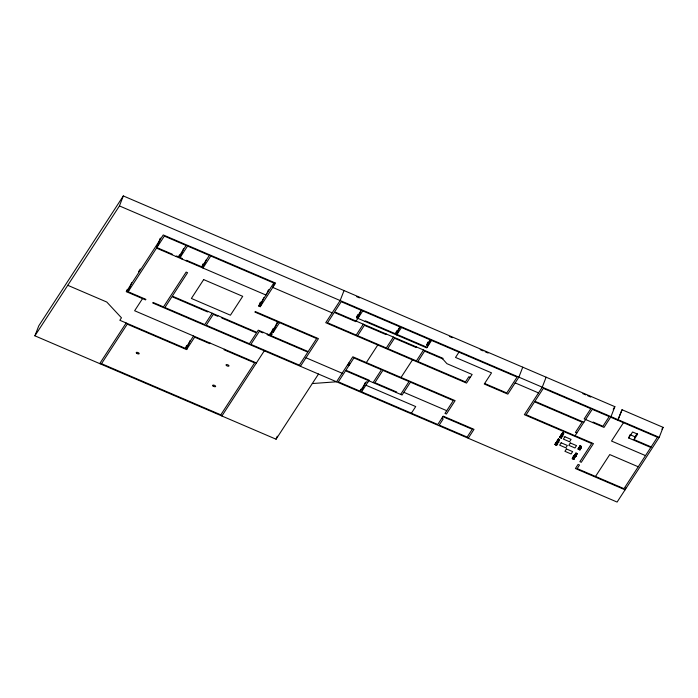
<?xml version="1.0" encoding="UTF-8"?>
<svg xmlns="http://www.w3.org/2000/svg" width="698" height="698" viewBox="0 0 698 698"><rect width="100%" height="100%" fill="white"/><g stroke="black" fill="none" stroke-linecap="round" stroke-linejoin="round"><path stroke-width="1.05" d="M578.956 448.282L578.529 448.107L580.439 449.093M580.213 448.203L579.148 447.68M562.597 436.756L560.642 436.355M559.683 439.915L557.85 439.757L559.377 440.421M563.635 433.964C559.395 432.402 565.232 434.906 563.356 433.118M576.88 454.171C574.428 453.491 577.22 454.232 577.054 453.84M560.302 436.11L560.538 435.7L562.658 436.66M561.393 436.582L560.555 436.119L561.305 436.512M558.452 441.049L557.432 440.909M562.728 434.994L562.23 433.667M573.695 456.483L573.52 456.012M562.771 434.88L561.846 434.854M562.108 434.121L563.173 434.304L562.187 433.824M576.417 454.66C573.712 453.525 578.363 455.14 575.37 454.477M579.052 447.706L579.506 448.16M573.939 456.352L574.934 456.989M557.51 441.127L557.545 440.543M557.554 440.237L558.051 439.984M558.644 440.979L558.688 441.459M573.154 457.033L574.672 457.731L574.402 458.15L574.925 457.382M581.486 446.685L580.003 445.882L580.884 446.258M318.489 374.041L276.068 439.216L34.9 335.825L38.774 325.844L123.319 195.937L614.868 406.672L610.994 416.654L603.997 427.403L584.182 418.905L590.822 408.705L543.332 388.35L534.912 401.271L583.842 422.246M34.9 335.825L119.445 205.927L123.319 195.937M131.617 282.751L128.127 291.738L145.891 299.355L145.542 299.896L126.338 291.668L127.115 289.67M128.127 291.738L156.518 248.122L160.392 238.131M171.856 254.7L172.205 254.151L156.867 247.572L160.357 238.585M176.158 256.541L176.507 255.992L178.662 256.916L179.438 254.918M181.89 259.002L182.248 258.452L180.093 257.536L183.583 248.54M186.192 260.843L186.549 260.302L201.879 266.872L203.048 263.879M206.058 260.04L202.961 268.032L210.779 256.018L273.799 283.039L258.801 306.082L260.232 306.701L275.588 283.109L163.253 234.947L126.338 291.668M186.628 345.423L185.467 348.415L193.547 336.008M101.158 364.234L127.245 324.151L186.549 349.576L189.996 340.694M258.801 306.082L260.345 302.086M260.232 306.701L263.722 297.706M266.758 293.055L265.982 295.045L156.518 248.122M274.707 282.437L272.77 287.428L332.135 312.879M270.405 333.051L269.637 335.049L278.458 321.49M272.927 328.784L271.766 331.777L273.197 332.396L279.54 322.651M271.845 333.67L271.068 335.668L272.133 334.028L270.702 333.417M273.197 332.396L277.071 322.406M276.068 439.216L277.237 436.224M344.035 290.56L340.153 300.55L325.739 322.703L466.543 383.071L472.145 374.477L446.903 363.658L442.672 358.894L424.602 351.146L417.858 361.503L465.47 381.911L468.855 376.711L470.286 377.33M431.573 340.432L426.731 347.874L356.469 317.756L357.629 314.754M357.908 318.367L361.006 310.374M360.927 389.214L360.159 391.212L366.293 381.771L367.733 382.391M365.08 382.836L361.59 391.822L369.146 380.209L345.903 370.245L353.903 357.943L381.457 369.757L373.098 382.6M365.071 321.438L365.429 320.897L395.539 333.801L396.7 330.808M396.621 334.961L399.718 326.969M430.474 339.699L428.153 345.693L426.714 345.074L427.874 342.081M522.75 367.183L518.876 377.164L507.839 394.126L484.272 384.022L491.532 372.863L455.524 357.428L458.944 352.176M546.124 377.199L542.25 387.189L524.355 414.673L591.668 443.535L579.864 461.675L581.294 462.294L593.457 443.605L526.144 414.743L534.563 401.821L582.053 422.177L575.414 432.385L576.853 432.996M557.51 444.137L555.381 443.535L555.242 444.076M556.795 443.09L555.94 442.68L557.126 443.527M558.906 442.035C556.542 442.296 557.475 441.712 556.987 441.066M557.545 441.825L557.074 440.935L557.92 441.564M555.172 444.408L555.739 444.94L555.695 444.478M557.807 442.715L556.873 442.698M558.13 439.33L559.316 440.002M559.569 439.661L558.278 439.094L559.168 439.478M557.117 442.34L557.798 442.75M557.554 442.645L557.004 442.881M556.454 444.129L556.611 444.6M555.948 443.466L556.978 443.675M554.84 444.356L556.742 445.455M560.267 436.302L559.962 436.634M560.922 435.116L561.733 435.465M555.573 443.422L557.903 443.858L555.704 443.038M560.293 436.494L561.462 437.288M558.705 442.453L556.681 441.537M563.67 433.877L562.256 433.074L563.382 433.484L562.536 432.647L563.67 433.179M560.843 437.096L561.41 437.035M561.811 435.351L561.157 434.749M561.942 435.316L561.244 434.618L562.448 435.299M560.267 437.149L559.456 437.376L561.524 438.213M572.552 457.949C570.554 459.493 577.604 460.008 572.456 458.577L572.552 457.949L574.07 458.647L572.744 457.661L574.48 458.01M573.294 456.344L573.52 455.899M574.515 457.967L572.997 457.269L574.594 457.207M573.451 456.571L574.672 457.155M575.012 455.785L574.454 455.035L575.012 455.785L574.131 455.541L576.182 456.413L575.728 455.611M574.524 454.939L575.239 455.593L574.437 455.07M574.175 456.3L575.03 456.789M576.417 453.77L575.545 453.351L576.941 453.735M576.818 453.395L575.763 453.019L576.749 453.744M574.009 458.743L572.439 458.124M578.267 448.552L578.947 449.381M580.439 447.427L579.331 446.903L580.527 447.688L579.096 447.261L579.253 448.177M581.242 446.554L579.855 446.101L579.602 446.842M576.182 456.413L574.218 455.401M579.872 446.895L579.663 446.406M579.07 449.486L580.239 449.529L580.021 448.866M580.596 446.799L580.736 447.191M579.837 449.154L578.319 448.456L579.837 449.154L580.204 448.587L578.956 448.413M579.942 449.992L577.918 449.076L580.029 449.852M580.221 449.573L580.457 449.058M581.155 448.317L579.096 447.261M622.04 409.743L617.809 420.275L622.04 409.743L663.1 427.351L659.226 437.332L617.102 502.063L152.705 302.976L153.063 302.426L163.489 306.893L186.148 272.08L187.579 272.691L172.327 296.127L256.855 332.361L258.277 330.18L308.176 351.574L316.648 338.556L254.892 312.085L255.25 311.535L318.436 338.626L300.428 366.302M650.798 447.47L628.689 437.986L629.657 435.491M651.155 446.921L634.063 439.592L635.355 436.267M625.844 487.815L625.076 489.813L575.405 468.524L578.084 464.406L579.523 465.016L577.194 468.594L623.995 488.652L657.437 437.262L610.637 417.203M558.182 441.764C559.552 442.358 556.978 441.895 558.199 441.721M562.832 435.709L561.96 435.561L562.649 435.508M576.129 455.995L575.239 455.881L575.658 455.724M557.135 442.296L556.856 442.741L556.681 442.166M556.271 442.523L556.332 442.078M560.651 437.454L559.779 437.332M556.664 445.036L555.983 445.001M561.401 437.951L561.218 437.515M138.509 271.758L140.281 269.027M156.867 247.572L164.335 236.107L186.122 245.452L178.662 256.916M99.718 363.614L126.163 322.991M142.532 298.613L134.627 310.75L256.41 362.951M180.093 257.536L187.553 246.062L209.348 255.407L201.879 266.872M207.891 311.369L207.533 311.919L171.97 296.676L164.92 307.513L204.784 324.596L212.192 313.219M186.549 349.576L194.629 337.16L209.749 343.652L210.107 343.102M217.924 315.671L217.567 316.22L213.265 314.379L206.215 325.216L249.448 343.748L256.498 332.911L221.868 318.061L222.226 317.52M224.442 349.253L224.093 349.794L254.622 362.881L220.455 415.38M267.526 291.459L268.669 289.705M263.181 332.283L262.823 332.833L259.351 331.341L250.879 344.358L299.346 365.141L307.827 352.124L267.125 334.674L267.482 334.133M221.885 415.991L264.306 350.815M356.469 317.756L361.311 310.313M362.742 310.933L355.771 321.638L334.263 312.416L327.528 322.773L356.198 335.075L363.3 324.169M366.345 362.585L377.775 345.013M386.238 334.002L385.889 334.543L364.382 325.329L357.638 335.686L386.317 347.979L393.41 337.073M395.539 333.801L400.024 326.908M401.455 327.528L396.97 334.421L427.089 347.325M416.348 346.915L415.999 347.456L394.492 338.233L387.748 348.59L416.427 360.892L423.52 349.986M401.027 377.452L412.466 359.889M426.714 345.074L430.134 339.821M396.351 392.564L396.7 392.023L374.887 382.67L382.888 370.376L409.002 381.57L400.652 394.414M442.672 358.894L443.021 358.344L334.621 311.875L341.235 301.711L517.087 377.095L506.765 392.965L484.621 383.472M411.401 413.181L415.711 406.568L365.892 385.209M468.227 438.239L474.012 429.349L443.195 416.139L437.768 424.48L338.338 381.858L345.545 370.786L402.083 395.024L410.441 382.181L453.325 400.573L444.966 413.408L446.406 414.027L455.113 400.643L352.822 356.783L336.549 381.789L312.311 383.542M558.138 439.295L558.95 439.81M558.356 438.963L559.351 439.435M556.725 445.499L556.262 444.792M575.073 435.718L592.253 409.325L609.206 416.593L602.924 426.242L593.143 422.054L592.785 422.595M580.09 445.743L581.068 446.214M613.21 409.22L614.868 406.672M623.471 422.7L611.527 441.049L645.493 455.611M595.516 476.446L609.755 454.573L638.234 466.779M628.689 437.986L632.589 431.992L637.606 434.139L634.063 439.592M637.126 433.537L634.997 436.808L629.98 434.662M661.922 429.157L663.1 427.351M554.831 444.399L555.39 444.233M561.375 437.725L560.738 437.794L561.393 437.681M555.599 443.16L555.931 443.631M563.26 434.522L563.068 433.999M557.449 440.743L558.182 441.424L558.374 440.953M561.585 434.461L562.03 434.418M579.837 446.537L580.064 447.008M577.019 454.18L577.281 453.639L576.653 453.403M555.931 444.164L555.399 443.911L555.8 444.146M556.201 444.198L555.311 444.39M580.841 447.217L579.829 446.964M558.705 441.424L558.339 441.459M575.239 455.593L575.745 455.576M575.161 453.979L576.033 454.11M574.698 454.808L576.173 455.384M557.955 440.098L558.88 440.351M560.171 436.835L561.314 437.131M574.184 456.265L574.611 456.797M555.381 443.745L556.542 444.085M555.242 444.39L555.678 444.513M557.405 440.586L558.409 440.743M580.055 448.264L579.392 448.064M558.74 440.761L558.112 440.159M580.317 449.407L578.284 448.509M561.698 434.269L563.042 434.54M562.239 435.299L562.885 436.137L560.852 435.22M575.484 454.11L576.216 454.337M575.85 455.262L575.047 454.939M575.135 454.564L575.876 454.703M558.156 441.625L558.723 441.869M574.41 458.106L573.128 457.757L574.192 458.464M560.145 437.027L560.433 437.123M561.907 434.426L562.536 434.68M562.466 434.967L561.838 434.714M558.287 441.284L557.571 440.979M575.824 454.956L574.908 454.869M575.309 454.738L575.117 455.035M562.37 433.746L563.05 434.034M562.754 434.479L562.073 434.191M557.781 440.429L558.575 440.796M573.643 455.969L575.353 456.684M562.728 434.357L562.222 434.13M356.582 296.641L359.453 297.872M449.364 336.419L452.348 337.692M480.189 349.628L483.173 350.911M485.162 351.766L488.146 353.04M582.821 393.628L585.788 394.902M587.768 395.749L590.744 397.022M119.445 205.927L659.226 437.332M515.15 382.897L538.524 392.913M579.785 446.205L581.373 446.799M580.588 446.72L580.073 446.964M580.466 447.846L581.216 448.221M556.838 443.902L555.826 443.448M573.39 456.666L574.445 457.173M573.058 457.173L574.576 457.871M348.738 363.065L350.169 363.675M347.674 364.696L349.105 365.307M403.854 392.302L446.737 410.686M305.994 357.76L342.116 373.238M442.837 416.68L472.223 429.279L467.145 437.079L439.199 425.091L443.213 418.931L441.773 418.32M67.776 285.316L106.785 302.042L121.452 317.808L119.838 320.277L186.898 349.026M101.507 363.684L220.812 414.83M560.782 436.477L561.349 436.817M580.605 446.676L581.155 447.139M575.3 455.253L574.855 455.009M556.803 442.846L556.219 442.401M576.112 454.939L576.312 455.175M203.668 279.593L191.383 298.456L230.427 315.199L242.712 296.327L203.668 279.593M564.9 436.756L563.373 439.103L569.551 441.755L571.077 439.408L564.9 436.756M561.166 442.811L559.639 445.158L565.808 447.811L567.334 445.464L561.166 442.811M566.453 448.962L564.926 451.309L571.104 453.962L572.63 451.615L566.453 448.962M570.345 442.986L568.818 445.333L574.995 447.976L576.522 445.629L570.345 442.986M226.484 365.56A1.562 0.637 21.2 0 0 228.944 366.014A1.562 0.637 21.2 0 0 227.103 364.618A1.562 0.637 21.2 0 0 226.484 365.56M213.038 385.994A1.562 0.637 21.2 0 0 215.56 386.57A1.562 0.637 21.2 0 0 213.893 385.156A1.562 0.637 21.2 0 0 213.038 385.994M136.695 353.301A1.562 0.637 21.2 0 0 139.155 353.746A1.562 0.637 21.2 0 0 137.305 352.35A1.562 0.637 21.2 0 0 136.695 353.301"/></g></svg>
